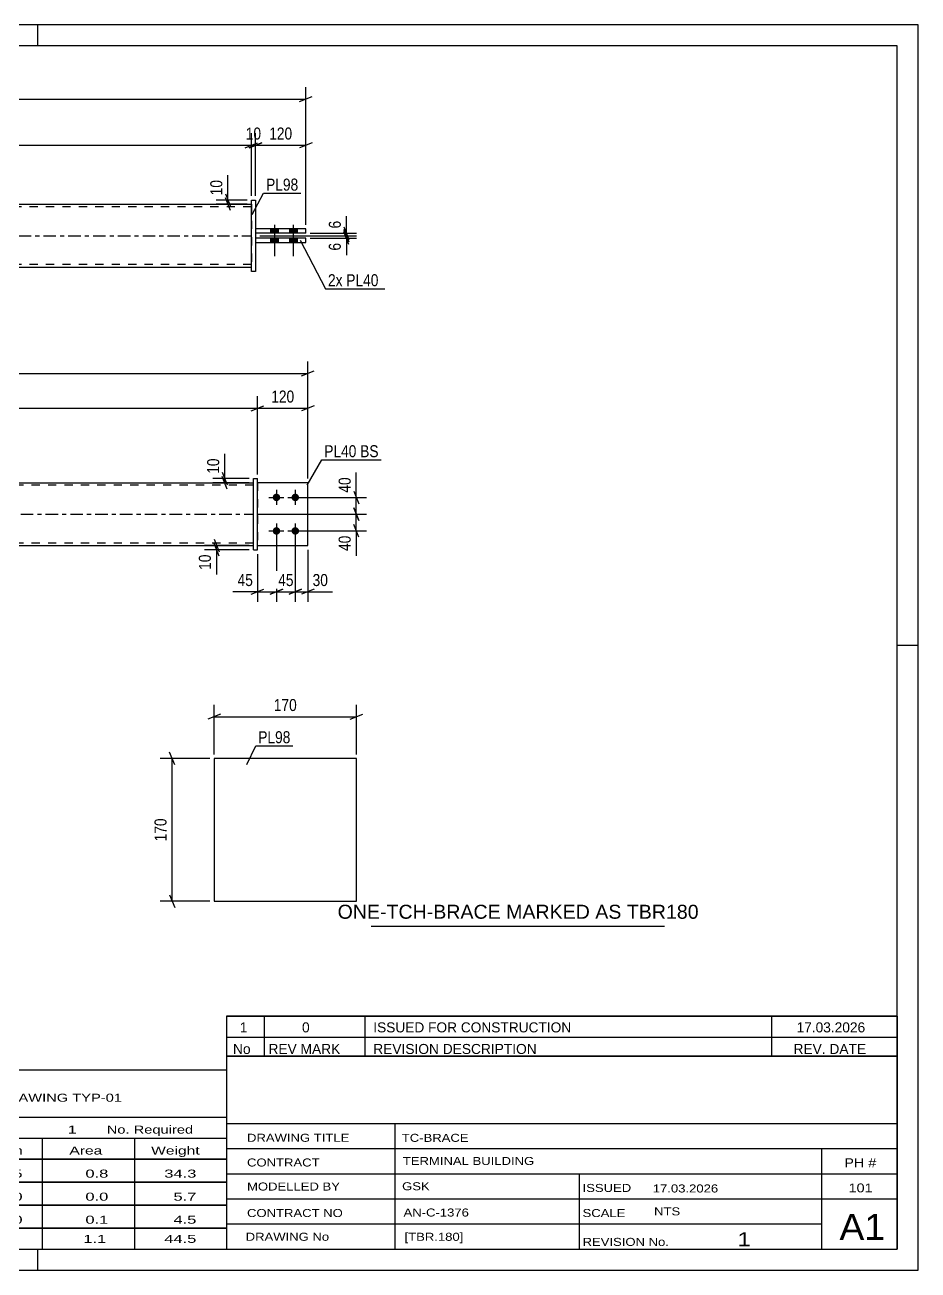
# Model space of a CAD drawing. Header units: millimetres. Extents: x 0 to 420, y 0 to 297.
# Drawn here: x 206.9 to 420, y 0 to 297 of the extents above; entities that cross this region are included whole.
import ezdxf

# ---------------------------------------------------------------- set-up
doc = ezdxf.new("R2010")
doc.units = ezdxf.units.MM
doc.linetypes.add('DXK_LINE_DOT2', pattern=[3.9198, 1.9599, -1.9599])
doc.linetypes.add('DXK_LINE_DOT3', pattern=[5.9187, 2.979, -0.9799, 0.9799, -0.9799])
doc.styles.add('Arial', font='ARIAL.TTF', dxfattribs={"height": 0.2})
doc.styles.add('Arial Narrow', font='ARIALN.TTF', dxfattribs={"height": 0.2})

# ---------------------------------------------------------------- blocks, each defined once
blk = doc.blocks.new('Unknown-580611759-1130')
at = {"color": 5, "linetype": 'Continuous'}
for p, q in [((420, 297), (0, 297)), ((210, 292), (210, 297)), ((420, 0), (420, 297)), ((415, 292), (5, 292)), ((415, 5), (415, 292)), ((420, 149), (415, 149)), ((5, 5), (415, 5)), ((210, 0), (210, 5)), ((0, 0), (420, 0))]:
    blk.add_line(p, q, dxfattribs=at)
blk = doc.blocks.new('Part-580611759-1671 - 1649')
at = {"color": 2, "linetype": 'Continuous'}
for p, q in [((274.4, 187.8), (262.4, 187.8)), ((274.4, 172.8), (274.4, 187.8)), ((262.4, 172.8), (274.4, 172.8))]:
    blk.add_line(p, q, dxfattribs=at)
at = {"color": 7, "linetype": 'DXK_LINE_DOT2'}
blk.add_line((262.4, 187.8), (262.4, 172.8), dxfattribs=at)
blk = doc.blocks.new('Part-580611759-1676 - 1649')
at = {"linetype": 'Continuous'}
blk.add_hatch(color=2, dxfattribs=at).paths.add_polyline_path([(164.87, 187.8), (164.07, 189.2), (165.67, 189.2)])
at = {"color": 2, "linetype": 'Continuous'}
for p, q in [((134.87, 187.8), (261.4, 187.8)), ((164.87, 187.8), (164.07, 189.2)), ((164.07, 189.2), (165.67, 189.2)), ((165.67, 189.2), (164.87, 187.8)), ((134.87, 172.8), (261.4, 172.8))]:
    blk.add_line(p, q, dxfattribs=at)
at = {"color": 7, "linetype": 'DXK_LINE_DOT2'}
for p, q in [((134.87, 172.8), (134.87, 187.8)), ((261.4, 187.2), (134.87, 187.2)), ((261.4, 172.8), (261.4, 187.8)), ((261.4, 173.4), (134.87, 173.4))]:
    blk.add_line(p, q, dxfattribs=at)
at = {"color": 7, "linetype": 'DXK_LINE_DOT3'}
blk.add_line((134.87, 180.3), (261.4, 180.3), dxfattribs=at)
at = {"color": 2, "linetype": 'Continuous'}
blk.add_circle((164.87, 188.7), 1, dxfattribs=at)
blk = doc.blocks.new('Part-580611759-1661 - 1649')
at = {"color": 2, "linetype": 'Continuous'}
for p, q in [((261.4, 171.8), (261.4, 188.8)), ((261.4, 188.8), (262.4, 188.8)), ((262.4, 171.8), (262.4, 188.8)), ((261.4, 171.8), (262.4, 171.8))]:
    blk.add_line(p, q, dxfattribs=at)
blk = doc.blocks.new('Part-580611759-1666 - 1649')
at = {"color": 7, "linetype": 'DXK_LINE_DOT2'}
for p, q in [((274.4, 187.8), (262.4, 187.8)), ((262.4, 187.8), (262.4, 172.8)), ((274.4, 172.8), (274.4, 187.8)), ((262.4, 172.8), (274.4, 172.8))]:
    blk.add_line(p, q, dxfattribs=at)
blk = doc.blocks.new('Bolt-580611759-1679 - 1649')
at = {"linetype": 'Continuous'}
for points in [[(266.9, 185.2, -1), (266.9, 183.4, -1)], [(271.4, 185.2, -1), (271.4, 183.4, -1)], [(266.9, 177.2, -1), (266.9, 175.4, -1)], [(271.4, 177.2, -1), (271.4, 175.4, -1)]]:
    blk.add_hatch(color=1, dxfattribs=at).paths.add_polyline_path(points)
at = {"color": 1, "linetype": 'Continuous'}
for p, q in [((265.1, 184.3), (268.7, 184.3)), ((266.9, 186.1), (266.9, 182.5)), ((269.6, 184.3), (273.2, 184.3)), ((271.4, 186.1), (271.4, 182.5)), ((265.1, 176.3), (268.7, 176.3)), ((266.9, 178.1), (266.9, 174.5)), ((269.6, 176.3), (273.2, 176.3)), ((271.4, 178.1), (271.4, 174.5))]:
    blk.add_line(p, q, dxfattribs=at)
blk = doc.blocks.new('Part-580611759-1418 - 1367')
at = {"color": 2, "linetype": 'Continuous'}
for p, q in [((260.91, 238.22), (260.91, 255.22)), ((260.91, 255.22), (261.91, 255.22)), ((261.91, 255.22), (261.91, 238.22)), ((261.91, 238.22), (260.91, 238.22))]:
    blk.add_line(p, q, dxfattribs=at)
blk = doc.blocks.new('Bolt-580611759-1371 - 1367')
at = {"linetype": 'Continuous'}
for points in [[(267.31, 248.32), (265.51, 248.32), (265.51, 247.32), (267.31, 247.32)], [(267.31, 248.32), (265.51, 248.32), (265.51, 247.32), (267.31, 247.32)], [(271.81, 248.32), (270.01, 248.32), (270.01, 247.32), (271.81, 247.32)], [(271.81, 248.32), (270.01, 248.32), (270.01, 247.32), (271.81, 247.32)], [(267.31, 246.12), (265.51, 246.12), (265.51, 245.12), (267.31, 245.12)], [(267.31, 246.12), (265.51, 246.12), (265.51, 245.12), (267.31, 245.12)], [(271.81, 246.12), (270.01, 246.12), (270.01, 245.12), (271.81, 245.12)], [(271.81, 246.12), (270.01, 246.12), (270.01, 245.12), (271.81, 245.12)]]:
    blk.add_hatch(color=1, dxfattribs=at).paths.add_polyline_path(points)
at = {"color": 1, "linetype": 'Continuous'}
for p, q in [((265.51, 248.32), (265.51, 247.32)), ((265.51, 248.32), (265.51, 247.32)), ((266.41, 249.32), (266.41, 241.82)), ((266.41, 249.32), (266.41, 241.82)), ((267.31, 248.32), (267.31, 247.32)), ((267.31, 248.32), (267.31, 247.32)), ((270.01, 248.32), (270.01, 247.32)), ((270.01, 248.32), (270.01, 247.32)), ((270.91, 249.32), (270.91, 241.82)), ((270.91, 249.32), (270.91, 241.82)), ((271.81, 248.32), (271.81, 247.32)), ((271.81, 248.32), (271.81, 247.32)), ((265.51, 246.12), (265.51, 245.12)), ((265.51, 246.12), (265.51, 245.12)), ((267.31, 246.12), (267.31, 245.12)), ((267.31, 246.12), (267.31, 245.12)), ((270.01, 246.12), (270.01, 245.12)), ((270.01, 246.12), (270.01, 245.12)), ((271.81, 246.12), (271.81, 245.12)), ((271.81, 246.12), (271.81, 245.12))]:
    blk.add_line(p, q, dxfattribs=at)
blk = doc.blocks.new('Part-580611759-1439 - 1367')
at = {"linetype": 'Continuous'}
blk.add_hatch(color=2, dxfattribs=at).paths.add_polyline_path([(164.37, 246.72), (163.57, 248.12), (165.17, 248.12)])
at = {"color": 2, "linetype": 'Continuous'}
for p, q in [((134.37, 254.22), (260.91, 254.22)), ((164.37, 246.72), (163.57, 248.12)), ((163.57, 248.12), (165.17, 248.12)), ((165.17, 248.12), (164.37, 246.72)), ((134.37, 239.22), (260.91, 239.22))]:
    blk.add_line(p, q, dxfattribs=at)
at = {"color": 7, "linetype": 'DXK_LINE_DOT2'}
for p, q in [((134.37, 239.22), (134.37, 254.22)), ((260.91, 253.62), (134.37, 253.62)), ((260.91, 254.22), (260.91, 239.22)), ((260.91, 239.82), (134.37, 239.82))]:
    blk.add_line(p, q, dxfattribs=at)
at = {"color": 7, "linetype": 'DXK_LINE_DOT3'}
blk.add_line((134.37, 246.72), (260.91, 246.72), dxfattribs=at)
at = {"color": 2, "linetype": 'Continuous'}
blk.add_circle((164.37, 247.62), 1, dxfattribs=at)
blk = doc.blocks.new('Part-580611759-1444 - 1367')
at = {"color": 2, "linetype": 'Continuous'}
for p, q in [((273.91, 246.12), (261.91, 246.12)), ((261.91, 245.12), (273.91, 245.12)), ((273.91, 245.12), (273.91, 246.12))]:
    blk.add_line(p, q, dxfattribs=at)
at = {"color": 7, "linetype": 'DXK_LINE_DOT2'}
blk.add_line((261.91, 246.12), (261.91, 245.12), dxfattribs=at)
blk = doc.blocks.new('Part-580611759-1449 - 1367')
at = {"color": 2, "linetype": 'Continuous'}
for p, q in [((273.91, 248.32), (261.91, 248.32)), ((273.91, 247.32), (261.91, 247.32)), ((273.91, 247.32), (273.91, 248.32))]:
    blk.add_line(p, q, dxfattribs=at)
at = {"color": 7, "linetype": 'DXK_LINE_DOT2'}
blk.add_line((261.91, 248.32), (261.91, 247.32), dxfattribs=at)
blk = doc.blocks.new('Part-580611759-3811 - 3810')
at = {"color": 2, "linetype": 'Continuous'}
for p, q in [((286.02, 122), (252.02, 122)), ((252.02, 122), (252.02, 88)), ((286.02, 88), (286.02, 122)), ((252.02, 88), (286.02, 88))]:
    blk.add_line(p, q, dxfattribs=at)
blk = doc.blocks.new('StraightDimension-580611759-1875 - 1649')
at = {"color": 7, "linetype": 'Continuous'}
for p, q in [((272.4, 184.3), (288.36, 184.3)), ((285.36, 185.8), (286.56, 182.8)), ((285.96, 180.3), (285.96, 184.3)), ((286.56, 178.8), (285.36, 181.8)), ((262.4, 180.3), (288.36, 180.3))]:
    blk.add_line(p, q, dxfattribs=at)
at = {"color": 0}
blk.add_wipeout([(285.21, 189.68), (281.01, 189.68), (281.01, 184.83), (285.21, 184.83)], dxfattribs=at)
at = {"color": 7, "linetype": 'Continuous'}
blk.add_line((285.96, 184.3), (285.96, 190.21), dxfattribs=at)
blk.add_line((285.96, 184.3), (285.96, 190.21), dxfattribs=at)
at = {"color": 3, "style": 'Arial Narrow'}
blk.add_text('40', height=2.863, rotation=90.0002, dxfattribs=at).set_placement((284.61, 185.43))
blk = doc.blocks.new('StraightDimension-580611759-1810 - 1649')
at = {"color": 7, "linetype": 'Continuous'}
for p, q in [((260.4, 172.8), (249.75, 172.8)), ((252, 174.3), (253.2, 171.3)), ((253.2, 170.3), (252, 173.3)), ((252.6, 171.8), (252.6, 172.8)), ((260.4, 171.8), (249.75, 171.8))]:
    blk.add_line(p, q, dxfattribs=at)
at = {"color": 0}
blk.add_wipeout([(251.85, 171.28), (247.65, 171.28), (247.65, 166.42), (251.85, 166.42)], dxfattribs=at)
at = {"color": 7, "linetype": 'Continuous'}
blk.add_line((252.6, 171.8), (252.6, 165.9), dxfattribs=at)
blk.add_line((252.6, 171.8), (252.6, 165.9), dxfattribs=at)
at = {"color": 3, "style": 'Arial Narrow'}
blk.add_text('10', height=2.863, rotation=90.0002, dxfattribs=at).set_placement((251.25, 167.02))
blk = doc.blocks.new('StraightDimension-580611759-1911 - 1649')
at = {"color": 7, "linetype": 'Continuous'}
for p, q in [((262.4, 189.8), (262.4, 208.42)), ((274.4, 188.8), (274.4, 208.42)), ((260.9, 204.97), (263.9, 206.17)), ((262.4, 205.57), (274.4, 205.57)), ((275.9, 206.17), (272.9, 204.97))]:
    blk.add_line(p, q, dxfattribs=at)
at = {"color": 0}
blk.add_wipeout([(271.74, 206.32), (271.74, 210.52), (265.06, 210.52), (265.06, 206.32)], dxfattribs=at)
at = {"color": 3, "style": 'Arial Narrow'}
blk.add_text('120', height=2.863, dxfattribs=at).set_placement((265.66, 206.92))
blk = doc.blocks.new('StraightDimension-580611759-1704 - 1649')
at = {"color": 7, "linetype": 'Continuous'}
for p, q in [((123.37, 214.46), (120.37, 213.26)), ((121.87, 188.8), (121.87, 216.71)), ((121.87, 213.86), (274.4, 213.86)), ((272.9, 213.26), (275.9, 214.46)), ((274.4, 188.8), (274.4, 216.71))]:
    blk.add_line(p, q, dxfattribs=at)
at = {"color": 0}
blk.add_wipeout([(202.39, 214.61), (202.39, 218.81), (193.88, 218.81), (193.88, 214.61)], dxfattribs=at)
at = {"color": 3, "style": 'Arial Narrow'}
blk.add_text('1525', height=2.863, dxfattribs=at).set_placement((194.48, 215.21))
blk = doc.blocks.new('StraightDimension-580611759-1819 - 1649')
at = {"color": 7, "linetype": 'Continuous'}
for p, q in [((266.9, 175.3), (266.9, 159.41)), ((262.4, 170.8), (262.4, 159.41)), ((260.9, 161.21), (263.9, 162.41)), ((262.4, 161.81), (266.9, 161.81)), ((268.4, 162.41), (265.4, 161.21))]:
    blk.add_line(p, q, dxfattribs=at)
at = {"color": 0}
blk.add_wipeout([(261.88, 162.56), (261.88, 166.76), (257.02, 166.76), (257.02, 162.56)], dxfattribs=at)
at = {"color": 7, "linetype": 'Continuous'}
blk.add_line((262.4, 161.81), (256.5, 161.81), dxfattribs=at)
blk.add_line((262.4, 161.81), (256.5, 161.81), dxfattribs=at)
at = {"color": 3, "style": 'Arial Narrow'}
blk.add_text('45', height=2.863, dxfattribs=at).set_placement((257.62, 163.16))
blk = doc.blocks.new('StraightDimension-580611759-1829 - 1649')
at = {"color": 7, "linetype": 'Continuous'}
for p, q in [((266.9, 175.3), (266.9, 159.41)), ((271.4, 175.3), (271.4, 159.41)), ((265.4, 161.21), (268.4, 162.41)), ((266.9, 161.81), (271.4, 161.81)), ((272.9, 162.41), (269.9, 161.21))]:
    blk.add_line(p, q, dxfattribs=at)
at = {"color": 0}
blk.add_wipeout([(271.58, 162.56), (271.58, 166.76), (266.72, 166.76), (266.72, 162.56)], dxfattribs=at)
at = {"color": 3, "style": 'Arial Narrow'}
blk.add_text('45', height=2.863, dxfattribs=at).set_placement((267.32, 163.16))
blk = doc.blocks.new('StraightDimension-580611759-1839 - 1649')
at = {"color": 7, "linetype": 'Continuous'}
for p, q in [((271.4, 175.3), (271.4, 159.41)), ((274.4, 171.8), (274.4, 159.41)), ((269.9, 161.21), (272.9, 162.41)), ((271.4, 161.81), (274.4, 161.81)), ((275.9, 162.41), (272.9, 161.21))]:
    blk.add_line(p, q, dxfattribs=at)
at = {"color": 0}
blk.add_wipeout([(279.78, 162.56), (279.78, 166.76), (274.93, 166.76), (274.93, 162.56)], dxfattribs=at)
at = {"color": 7, "linetype": 'Continuous'}
blk.add_line((274.4, 161.81), (280.31, 161.81), dxfattribs=at)
blk.add_line((274.4, 161.81), (280.31, 161.81), dxfattribs=at)
at = {"color": 3, "style": 'Arial Narrow'}
blk.add_text('30', height=2.863, dxfattribs=at).set_placement((275.53, 163.16))
blk = doc.blocks.new('StraightDimension-580611759-1888 - 1649')
at = {"color": 7, "linetype": 'Continuous'}
for p, q in [((285.36, 181.8), (286.56, 178.8)), ((262.4, 180.3), (288.36, 180.3)), ((285.96, 176.3), (285.96, 180.3)), ((272.4, 176.3), (288.36, 176.3)), ((286.56, 174.8), (285.36, 177.8))]:
    blk.add_line(p, q, dxfattribs=at)
at = {"color": 0}
blk.add_wipeout([(285.21, 175.78), (281.01, 175.78), (281.01, 170.92), (285.21, 170.92)], dxfattribs=at)
at = {"color": 7, "linetype": 'Continuous'}
blk.add_line((285.96, 176.3), (285.96, 170.4), dxfattribs=at)
blk.add_line((285.96, 176.3), (285.96, 170.4), dxfattribs=at)
at = {"color": 3, "style": 'Arial Narrow'}
blk.add_text('40', height=2.863, rotation=90.0002, dxfattribs=at).set_placement((284.61, 171.52))
blk = doc.blocks.new('StraightDimension-580611759-1902 - 1649')
at = {"color": 7, "linetype": 'Continuous'}
for p, q in [((253.98, 190.3), (255.18, 187.3)), ((260.4, 188.8), (251.73, 188.8)), ((260.4, 187.8), (251.73, 187.8)), ((255.18, 186.3), (253.98, 189.3)), ((254.58, 187.8), (254.58, 188.8))]:
    blk.add_line(p, q, dxfattribs=at)
at = {"color": 0}
blk.add_wipeout([(253.83, 194.18), (249.63, 194.18), (249.63, 189.33), (253.83, 189.33)], dxfattribs=at)
at = {"color": 7, "linetype": 'Continuous'}
blk.add_line((254.58, 188.8), (254.58, 194.71), dxfattribs=at)
blk.add_line((254.58, 188.8), (254.58, 194.71), dxfattribs=at)
at = {"color": 3, "style": 'Arial Narrow'}
blk.add_text('10', height=2.863, rotation=90.0002, dxfattribs=at).set_placement((253.23, 189.93))
blk = doc.blocks.new('StraightDimension-580611759-1921 - 1649')
at = {"color": 7, "linetype": 'Continuous'}
for p, q in [((133.87, 189.8), (133.87, 208.42)), ((262.4, 189.8), (262.4, 208.42)), ((135.37, 206.17), (132.37, 204.97)), ((133.87, 205.57), (262.4, 205.57)), ((260.9, 204.97), (263.9, 206.17))]:
    blk.add_line(p, q, dxfattribs=at)
at = {"color": 0}
blk.add_wipeout([(202.39, 206.32), (202.39, 210.52), (193.88, 210.52), (193.88, 206.32)], dxfattribs=at)
at = {"color": 3, "style": 'Arial Narrow'}
blk.add_text('1285', height=2.863, dxfattribs=at).set_placement((194.48, 206.92))
blk = doc.blocks.new('StraightDimension-580611759-1594 - 1367')
at = {"color": 7, "linetype": 'Continuous'}
for p, q in [((262.91, 246.72), (286, 246.72)), ((283, 248.22), (284.2, 245.22)), ((284.2, 244.62), (283, 247.62)), ((283.6, 246.12), (283.6, 246.72)), ((274.91, 246.12), (286, 246.12))]:
    blk.add_line(p, q, dxfattribs=at)
at = {"color": 0}
blk.add_wipeout([(282.85, 245.6), (278.65, 245.6), (278.65, 242.57), (282.85, 242.57)], dxfattribs=at)
at = {"color": 7, "linetype": 'Continuous'}
blk.add_line((283.6, 246.12), (283.6, 242.04), dxfattribs=at)
blk.add_line((283.6, 246.12), (283.6, 242.04), dxfattribs=at)
at = {"color": 3, "style": 'Arial Narrow'}
blk.add_text('6', height=2.86, rotation=90.0002, dxfattribs=at).set_placement((282.25, 243.17))
blk = doc.blocks.new('StraightDimension-580611759-1562 - 1367')
at = {"color": 7, "linetype": 'Continuous'}
for p, q in [((260.91, 256.22), (260.91, 271.16)), ((261.91, 256.22), (261.91, 271.16)), ((259.41, 267.71), (262.41, 268.91)), ((263.41, 268.91), (260.41, 267.71)), ((260.91, 268.31), (261.91, 268.31))]:
    blk.add_line(p, q, dxfattribs=at)
at = {"color": 0}
blk.add_wipeout([(263.84, 269.06), (263.84, 273.26), (258.98, 273.26), (258.98, 269.06)], dxfattribs=at)
at = {"color": 3, "style": 'Arial Narrow'}
blk.add_text('10', height=2.863, dxfattribs=at).set_placement((259.58, 269.66))
blk = doc.blocks.new('StraightDimension-580611759-1521 - 1367')
at = {"color": 7, "linetype": 'Continuous'}
for p, q in [((121.37, 249.32), (121.37, 282.17)), ((273.91, 249.32), (273.91, 282.17)), ((122.87, 279.92), (119.87, 278.72)), ((121.37, 279.32), (273.91, 279.32)), ((272.41, 278.72), (275.41, 279.92))]:
    blk.add_line(p, q, dxfattribs=at)
at = {"color": 0}
blk.add_wipeout([(201.9, 280.07), (201.9, 284.27), (193.38, 284.27), (193.38, 280.07)], dxfattribs=at)
at = {"color": 3, "style": 'Arial Narrow'}
blk.add_text('1525', height=2.863, dxfattribs=at).set_placement((193.98, 280.67))
blk = doc.blocks.new('StraightDimension-580611759-1552 - 1367')
at = {"color": 7, "linetype": 'Continuous'}
for p, q in [((134.37, 256.22), (134.37, 271.16)), ((260.91, 256.22), (260.91, 271.16)), ((135.87, 268.91), (132.87, 267.71)), ((134.37, 268.31), (260.91, 268.31)), ((259.41, 267.71), (262.41, 268.91))]:
    blk.add_line(p, q, dxfattribs=at)
at = {"color": 0}
blk.add_wipeout([(201.9, 269.06), (201.9, 273.26), (193.38, 273.26), (193.38, 269.06)], dxfattribs=at)
at = {"color": 3, "style": 'Arial Narrow'}
blk.add_text('1265', height=2.863, dxfattribs=at).set_placement((193.98, 269.66))
blk = doc.blocks.new('StraightDimension-580611759-1572 - 1367')
at = {"color": 7, "linetype": 'Continuous'}
for p, q in [((261.91, 256.22), (261.91, 271.16)), ((273.91, 249.32), (273.91, 271.16)), ((260.41, 267.71), (263.41, 268.91)), ((261.91, 268.31), (273.91, 268.31)), ((275.41, 268.91), (272.41, 267.71))]:
    blk.add_line(p, q, dxfattribs=at)
at = {"color": 0}
blk.add_wipeout([(271.25, 269.06), (271.25, 273.26), (264.57, 273.26), (264.57, 269.06)], dxfattribs=at)
at = {"color": 3, "style": 'Arial Narrow'}
blk.add_text('120', height=2.863, dxfattribs=at).set_placement((265.17, 269.66))
blk = doc.blocks.new('StraightDimension-580611759-1583 - 1367')
at = {"color": 7, "linetype": 'Continuous'}
for p, q in [((254.73, 256.72), (255.93, 253.72)), ((255.93, 252.72), (254.73, 255.72)), ((259.91, 255.22), (252.48, 255.22)), ((259.91, 254.22), (252.48, 254.22)), ((255.33, 254.22), (255.33, 255.22))]:
    blk.add_line(p, q, dxfattribs=at)
at = {"color": 0}
blk.add_wipeout([(254.58, 260.6), (250.38, 260.6), (250.38, 255.75), (254.58, 255.75)], dxfattribs=at)
at = {"color": 7, "linetype": 'Continuous'}
blk.add_line((255.33, 255.22), (255.33, 261.13), dxfattribs=at)
blk.add_line((255.33, 255.22), (255.33, 261.13), dxfattribs=at)
at = {"color": 3, "style": 'Arial Narrow'}
blk.add_text('10', height=2.863, rotation=90.0002, dxfattribs=at).set_placement((253.98, 256.35))
blk = doc.blocks.new('StraightDimension-580611759-1603 - 1367')
at = {"color": 7, "linetype": 'Continuous'}
for p, q in [((262.91, 246.72), (286, 246.72)), ((274.91, 247.32), (286, 247.32)), ((283, 248.82), (284.2, 245.82)), ((284.2, 245.22), (283, 248.22)), ((283.6, 246.72), (283.6, 247.32))]:
    blk.add_line(p, q, dxfattribs=at)
at = {"color": 0}
blk.add_wipeout([(282.85, 250.87), (278.65, 250.87), (278.65, 247.85), (282.85, 247.85)], dxfattribs=at)
at = {"color": 7, "linetype": 'Continuous'}
blk.add_line((283.6, 247.32), (283.6, 251.4), dxfattribs=at)
blk.add_line((283.6, 247.32), (283.6, 251.4), dxfattribs=at)
at = {"color": 3, "style": 'Arial Narrow'}
blk.add_text('6', height=2.86, rotation=90.0002, dxfattribs=at).set_placement((282.25, 248.45))
blk = doc.blocks.new('StraightDimension-580611759-3931 - 3810')
at = {"color": 7, "linetype": 'Continuous'}
for p, q in [((252.02, 123), (252.02, 134.85)), ((286.02, 123), (286.02, 134.85)), ((253.52, 132.6), (250.52, 131.4)), ((252.02, 132), (286.02, 132)), ((284.52, 131.4), (287.52, 132.6))]:
    blk.add_line(p, q, dxfattribs=at)
at = {"color": 0}
blk.add_wipeout([(272.36, 132.75), (272.36, 136.95), (265.67, 136.95), (265.67, 132.75)], dxfattribs=at)
at = {"color": 3, "style": 'Arial Narrow'}
blk.add_text('170', height=2.863, dxfattribs=at).set_placement((266.27, 133.35))
blk = doc.blocks.new('StraightDimension-580611759-3935 - 3810')
at = {"color": 7, "linetype": 'Continuous'}
for p, q in [((251.02, 122), (239.17, 122)), ((242.62, 120.5), (241.42, 123.5)), ((242.02, 88), (242.02, 122)), ((241.42, 89.5), (242.62, 86.5)), ((251.02, 88), (239.17, 88))]:
    blk.add_line(p, q, dxfattribs=at)
at = {"color": 0}
blk.add_wipeout([(241.27, 108.35), (237.07, 108.35), (237.07, 101.66), (241.27, 101.66)], dxfattribs=at)
at = {"color": 3, "style": 'Arial Narrow'}
blk.add_text('170', height=2.863, rotation=90.0002, dxfattribs=at).set_placement((240.67, 102.26))
blk = doc.blocks.new('Unknown-580611759-4915')
at = {"color": 7, "linetype": 'Continuous'}
for p, q in [((95, 47.75), (255, 47.75)), ((95, 36.5), (95, 47.75)), ((255, 47.75), (255, 36.5)), ((95, 36.5), (255, 36.5)), ((95, 36.5), (95, 31.5)), ((255, 36.5), (255, 31.5)), ((95, 31.5), (255, 31.5)), ((95, 31.5), (95, 26.5)), ((119, 31.5), (119, 26.5)), ((154.5, 31.5), (154.5, 26.5)), ((180.5, 31.5), (180.5, 26.5)), ((193.5, 31.5), (193.5, 26.5)), ((211, 31.5), (211, 26.5)), ((233, 31.5), (233, 26.5)), ((255, 31.5), (255, 26.5)), ((95, 26.5), (255, 26.5)), ((95, 26.45), (95, 21.05)), ((95, 26.45), (255, 26.45)), ((119, 26.5), (119, 21)), ((154.5, 26.5), (154.5, 21)), ((180.5, 26.5), (180.5, 21)), ((193.5, 26.5), (193.5, 21)), ((211, 26.5), (211, 21)), ((233, 26.5), (233, 21)), ((255, 26.45), (255, 21.05)), ((95, 21.05), (255, 21.05)), ((95, 20.95), (95, 15.55)), ((95, 20.95), (255, 20.95)), ((119, 21), (119, 15.5)), ((154.5, 21), (154.5, 15.5)), ((180.5, 21), (180.5, 15.5)), ((193.5, 21), (193.5, 15.5)), ((211, 21), (211, 15.5)), ((233, 21), (233, 15.5)), ((255, 20.95), (255, 15.55)), ((95, 15.55), (255, 15.55)), ((95, 15.45), (95, 10.05)), ((95, 15.45), (255, 15.45)), ((119, 15.5), (119, 10)), ((154.5, 15.5), (154.5, 10)), ((180.5, 15.5), (180.5, 10)), ((193.5, 15.5), (193.5, 10)), ((211, 15.5), (211, 10)), ((233, 15.5), (233, 10)), ((255, 15.45), (255, 10.05)), ((95, 10.05), (255, 10.05)), ((95, 10), (255, 10)), ((95, 10), (95, 5)), ((211, 10), (211, 5)), ((233, 10), (233, 5)), ((255, 10), (255, 5)), ((95, 5), (255, 5))]:
    blk.add_line(p, q, dxfattribs=at)
at = {"color": 7, "style": 'Arial Narrow'}
for s, height, width, p in [('GENERAL NOTES & WELD DETAILS :', 2.8633, 1.4, (96.15, 40.06)), ('REFER TYP DRAWING TYP-01', 1.9089, 1.6, (179.7, 40.16)), ("MATERIAL LIST FOR ASSEMBLY MK'D", 1.9089, 1.6, (96.15, 32.56)), ('TBR180', 1.909, 1.794707, (187.59, 32.47)), ('1', 1.91, 1.794707, (217.08, 32.56)), ('No. Required', 1.9089, 1.6, (226.41, 32.56)), ('Mark', 1.909, 1.7, (96.34, 27.5)), ('Profile', 1.909, 1.7, (129.41, 27.5)), ('Material', 1.909, 1.7, (159.54, 27.56)), ('No.', 1.909, 1.7, (184.5, 27.56)), ('Length', 1.909, 1.7, (195, 27.56)), ('Area', 1.909, 1.7, (217.5, 27.56)), ('Weight', 1.909, 1.7, (237, 27.56))]:
    blk.add_text(s, height=height, dxfattribs=dict(at, width=width)).set_placement(p)
at = {"color": 7, "linetype": 'Continuous', "style": 'Arial Narrow'}
for s, height, width, p in [('TBR180', 1.909, 1.794707, (96.5, 22.06)), ('SHS150*6', 1.909, 1.794707, (121, 22.06)), ('E350', 1.909, 1.794707, (160.74, 22.06)), ('1', 1.91, 1.794707, (184.86, 22.06)), ('1265', 1.909, 1.794707, (197.58, 22.06)), ('0.8', 1.909, 1.794707, (221.32, 22.06)), ('34.3', 1.909, 1.794707, (240.14, 22.06)), ('PL40', 1.909, 1.794707, (96.5, 16.56)), ('PL10*120', 1.909, 1.794707, (121, 16.56)), ('E350', 1.909, 1.794707, (160.74, 16.56)), ('4', 1.91, 1.794707, (184.86, 16.56)), ('150', 1.909, 1.794707, (199.77, 16.56)), ('0.0', 1.909, 1.794707, (221.32, 16.56)), ('5.7', 1.909, 1.794707, (242.33, 16.56)), ('PL98', 1.909, 1.794707, (96.5, 11.06)), ('PL10*170', 1.909, 1.794707, (121, 11.06)), ('E350', 1.909, 1.794707, (160.74, 11.06)), ('2', 1.91, 1.794707, (184.86, 11.06)), ('170', 1.909, 1.794707, (199.77, 11.06)), ('0.1', 1.909, 1.794707, (221.32, 11.06)), ('4.5', 1.909, 1.794707, (242.33, 11.06)), ('Total', 1.909, 1.7, (197.33, 6.5)), ('1.1', 1.909, 1.794707, (220.83, 6.5)), ('44.5', 1.909, 1.794707, (240.14, 6.5))]:
    blk.add_text(s, height=height, dxfattribs=dict(at, width=width)).set_placement(p)
blk = doc.blocks.new('Unknown-580611759-4913')
at = {"color": 7, "linetype": 'Continuous'}
for p, q in [((255, 51.05), (255, 5)), ((255, 51.05), (415, 51.05)), ((415, 51), (415, 5)), ((255, 35), (415, 35)), ((295.14, 35), (295.14, 5)), ((255, 29), (415, 29)), ((397, 5.05), (397, 29.05)), ((255, 23), (415, 23)), ((339.14, 23), (339.14, 5)), ((255, 17), (415, 17)), ((255, 11), (397, 11)), ((255, 5), (415, 5))]:
    blk.add_line(p, q, dxfattribs=at)
at = {"color": 7, "style": 'Arial Narrow'}
for s, height, width, p in [('DRAWING TITLE', 1.9089, 1.425378, (259.88, 30.61)), ('TC-BRACE', 1.909, 1.425378, (296.81, 30.59)), ('TERMINAL BUILDING', 1.9089, 1.425378, (297.06, 25.07)), ('CONTRACT', 1.909, 1.425378, (259.88, 24.71)), ('MODELLED BY', 1.9089, 1.425378, (259.88, 18.98)), ('GSK', 1.909, 1.425378, (296.88, 19.04)), ('ISSUED', 1.909, 1.425378, (339.94, 18.64)), ('17.03.2026', 1.909, 1.425378, (356.69, 18.52)), ('CONTRACT NO', 1.9089, 1.425378, (259.88, 12.66)), ('AN-C-1376', 1.909, 1.425378, (297.23, 12.78)), ('SCALE', 1.909, 1.425378, (339.94, 12.65)), ('A1', 6.204, 1.25, (401.24, 7.2)), ('DRAWING No', 1.909, 1.425378, (259.56, 7)), ('[TBR.180]', 1.909, 1.425378, (297.46, 6.99)), ('1', 3.34, 1.5, (376.91, 5.68)), ('REVISION No.', 1.9089, 1.425378, (339.94, 5.77))]:
    blk.add_text(s, height=height, dxfattribs=dict(at, width=width)).set_placement(p)
at = {"color": 7, "linetype": 'Continuous', "style": 'Arial Narrow'}
for s, height, width, p in [('PH #', 2.1, 1.42538, (402.4, 24.55)), ('101', 2.1, 1.42538, (403.41, 18.55)), ('NTS', 1.909, 1.425378, (357, 13.05))]:
    blk.add_text(s, height=height, dxfattribs=dict(at, width=width)).set_placement(p)
blk = doc.blocks.new('Unknown-580611759-4914')
at = {"color": 7, "linetype": 'Continuous'}
for p, q in [((255, 60.55), (415, 60.55)), ((415, 60.55), (255, 60.55)), ((255, 60.55), (255, 55.55)), ((264, 60.55), (264, 55.55)), ((288, 60.55), (288, 55.55)), ((385, 60.55), (385, 55.55)), ((415, 60.55), (415, 55.55)), ((255, 55.55), (415, 55.55)), ((255, 55.55), (255, 51.05)), ((255, 55.55), (415, 55.55)), ((264, 55.55), (264, 51.05)), ((288, 55.55), (288, 51.05)), ((385, 55.55), (385, 51.05)), ((415, 55.55), (415, 51.05)), ((415, 51.05), (255, 51.05))]:
    blk.add_line(p, q, dxfattribs=at)
at = {"color": 7, "linetype": 'Continuous', "style": 'Arial Narrow'}
for s, height, width, p in [('1', 2.39, 1.196471, (258.16, 56.7)), ('0', 2.39, 1.196471, (273, 56.7)), ('ISSUED FOR CONSTRUCTION', 2.3861, 1.196471, (290, 56.7)), ('17.03.2026', 2.386, 1.196471, (391, 56.7)), ('No', 2.386, 1.2, (256.54, 51.55)), ('REV MARK', 2.386, 1.2, (265, 51.55)), ('REVISION DESCRIPTION', 2.3861, 1.2, (290, 51.55)), ('REV. DATE', 2.386, 1.2, (390.28, 51.55))]:
    blk.add_text(s, height=height, dxfattribs=dict(at, width=width)).set_placement(p)
blk = doc.blocks.new('Unknown-580611759-4916')
at = {"color": 7, "linetype": 'Continuous'}
blk.add_line((289.5, 82.05), (359.5, 82.05), dxfattribs=at)
at = {"color": 7, "style": 'Arial'}
blk.add_text('ONE-TCH-BRACE MARKED AS TBR180', height=3.3428, dxfattribs=at).set_placement((281.49, 83.8))
blk = doc.blocks.new('MarkSet-580611759-1954 - 1649')
at = {"color": 0}
blk.add_wipeout([(285.98, 193.89), (285.98, 196.89), (278.31, 196.89), (278.31, 193.89)], dxfattribs=at)
blk.add_wipeout([(285.98, 193.89), (285.98, 196.89), (278.31, 196.89), (278.31, 193.89)], dxfattribs=at)
at = {"color": 30, "linetype": 'Continuous'}
blk.add_line((274.21, 187.23), (277.71, 193.29), dxfattribs=at)
at = {"color": 0}
blk.add_wipeout([(291.26, 193.89), (291.26, 196.89), (286.88, 196.89), (286.88, 193.89)], dxfattribs=at)
blk.add_wipeout([(291.26, 193.89), (291.26, 196.89), (286.88, 196.89), (286.88, 193.89)], dxfattribs=at)
at = {"color": 30, "linetype": 'Continuous'}
blk.add_line((277.71, 193.29), (291.86, 193.29), dxfattribs=at)
at = {"color": 3, "style": 'Arial Narrow'}
for s, p in [('PL40', (278.31, 193.89)), ('BS', (286.88, 193.89))]:
    blk.add_text(s, height=2.863, dxfattribs=at).set_placement(p)
blk = doc.blocks.new('Mark-580611759-1414 - 1367')
at = {"color": 0}
blk.add_wipeout([(272.1, 257.47), (272.1, 260.47), (264.43, 260.47), (264.43, 257.47)], dxfattribs=at)
blk.add_wipeout([(272.1, 257.47), (272.1, 260.47), (264.43, 260.47), (264.43, 257.47)], dxfattribs=at)
at = {"color": 30, "linetype": 'Continuous'}
for p, q in [((261.14, 251.79), (263.83, 256.87)), ((263.83, 256.87), (272.7, 256.87))]:
    blk.add_line(p, q, dxfattribs=at)
at = {"color": 3, "style": 'Arial Narrow'}
blk.add_text('PL98', height=2.863, dxfattribs=at).set_placement((264.43, 257.47))
blk = doc.blocks.new('MarkSet-580611759-1634 - 1367')
at = {"color": 0}
blk.add_wipeout([(282.67, 234.67), (282.67, 237.67), (279.2, 237.67), (279.2, 234.67)], dxfattribs=at)
blk.add_wipeout([(282.67, 234.67), (282.67, 237.67), (279.2, 237.67), (279.2, 234.67)], dxfattribs=at)
at = {"color": 30, "linetype": 'Continuous'}
blk.add_line((272.56, 245.64), (278.6, 234.07), dxfattribs=at)
at = {"color": 0}
blk.add_wipeout([(291.24, 234.67), (291.24, 237.67), (283.57, 237.67), (283.57, 234.67)], dxfattribs=at)
blk.add_wipeout([(291.24, 234.67), (291.24, 237.67), (283.57, 237.67), (283.57, 234.67)], dxfattribs=at)
at = {"color": 30, "linetype": 'Continuous'}
blk.add_line((278.6, 234.07), (292.74, 234.07), dxfattribs=at)
at = {"color": 3, "style": 'Arial Narrow'}
for s, p in [('2x', (279.2, 234.67)), ('PL40', (283.57, 234.67))]:
    blk.add_text(s, height=2.863, dxfattribs=at).set_placement(p)
blk = doc.blocks.new('Mark-580611759-3944 - 3810')
at = {"color": 0}
blk.add_wipeout([(270.23, 125.67), (270.23, 128.67), (262.56, 128.67), (262.56, 125.67)], dxfattribs=at)
blk.add_wipeout([(270.23, 125.67), (270.23, 128.67), (262.56, 128.67), (262.56, 125.67)], dxfattribs=at)
at = {"color": 30, "linetype": 'Continuous'}
for p, q in [((259.86, 120.62), (261.96, 125.07)), ((261.96, 125.07), (270.83, 125.07))]:
    blk.add_line(p, q, dxfattribs=at)
at = {"color": 3, "style": 'Arial Narrow'}
blk.add_text('PL98', height=2.863, dxfattribs=at).set_placement((262.56, 125.67))

msp = doc.modelspace()

# ---------------------------------------------------------------- block references
for name in ['Unknown-580611759-1130', 'Part-580611759-1439 - 1367', 'Part-580611759-1418 - 1367', 'Part-580611759-1449 - 1367', 'Bolt-580611759-1371 - 1367', 'Part-580611759-1444 - 1367', 'Part-580611759-1676 - 1649', 'Part-580611759-1661 - 1649', 'Part-580611759-1671 - 1649', 'Part-580611759-1666 - 1649', 'Bolt-580611759-1679 - 1649', 'Part-580611759-3811 - 3810', 'Unknown-580611759-4916', 'Unknown-580611759-4914', 'Unknown-580611759-4913', 'Unknown-580611759-4915']:
    msp.add_blockref(name, (0, 0))

# ---------------------------------------------------------------- next in the draw order: block references
for name in ['StraightDimension-580611759-1562 - 1367', 'StraightDimension-580611759-1594 - 1367', 'StraightDimension-580611759-1875 - 1649', 'StraightDimension-580611759-1810 - 1649', 'StraightDimension-580611759-3931 - 3810']:
    msp.add_blockref(name, (0, 0))

# ---------------------------------------------------------------- next in the draw order: block references
for name in ['StraightDimension-580611759-1521 - 1367', 'StraightDimension-580611759-1911 - 1649', 'StraightDimension-580611759-1819 - 1649', 'Mark-580611759-3944 - 3810', 'StraightDimension-580611759-3935 - 3810']:
    msp.add_blockref(name, (0, 0))

# ---------------------------------------------------------------- next in the draw order: block references
for name in ['StraightDimension-580611759-1552 - 1367', 'StraightDimension-580611759-1704 - 1649', 'StraightDimension-580611759-1829 - 1649']:
    msp.add_blockref(name, (0, 0))

# ---------------------------------------------------------------- next in the draw order: block references
for name in ['StraightDimension-580611759-1572 - 1367', 'MarkSet-580611759-1954 - 1649', 'StraightDimension-580611759-1902 - 1649', 'StraightDimension-580611759-1839 - 1649']:
    msp.add_blockref(name, (0, 0))

# ---------------------------------------------------------------- next in the draw order: block references
for name in ['StraightDimension-580611759-1583 - 1367', 'StraightDimension-580611759-1603 - 1367', 'StraightDimension-580611759-1921 - 1649', 'StraightDimension-580611759-1888 - 1649']:
    msp.add_blockref(name, (0, 0))

# ---------------------------------------------------------------- next in the draw order: block references
for name in ['Mark-580611759-1414 - 1367', 'MarkSet-580611759-1634 - 1367']:
    msp.add_blockref(name, (0, 0))

doc.saveas('drawing.dxf')
